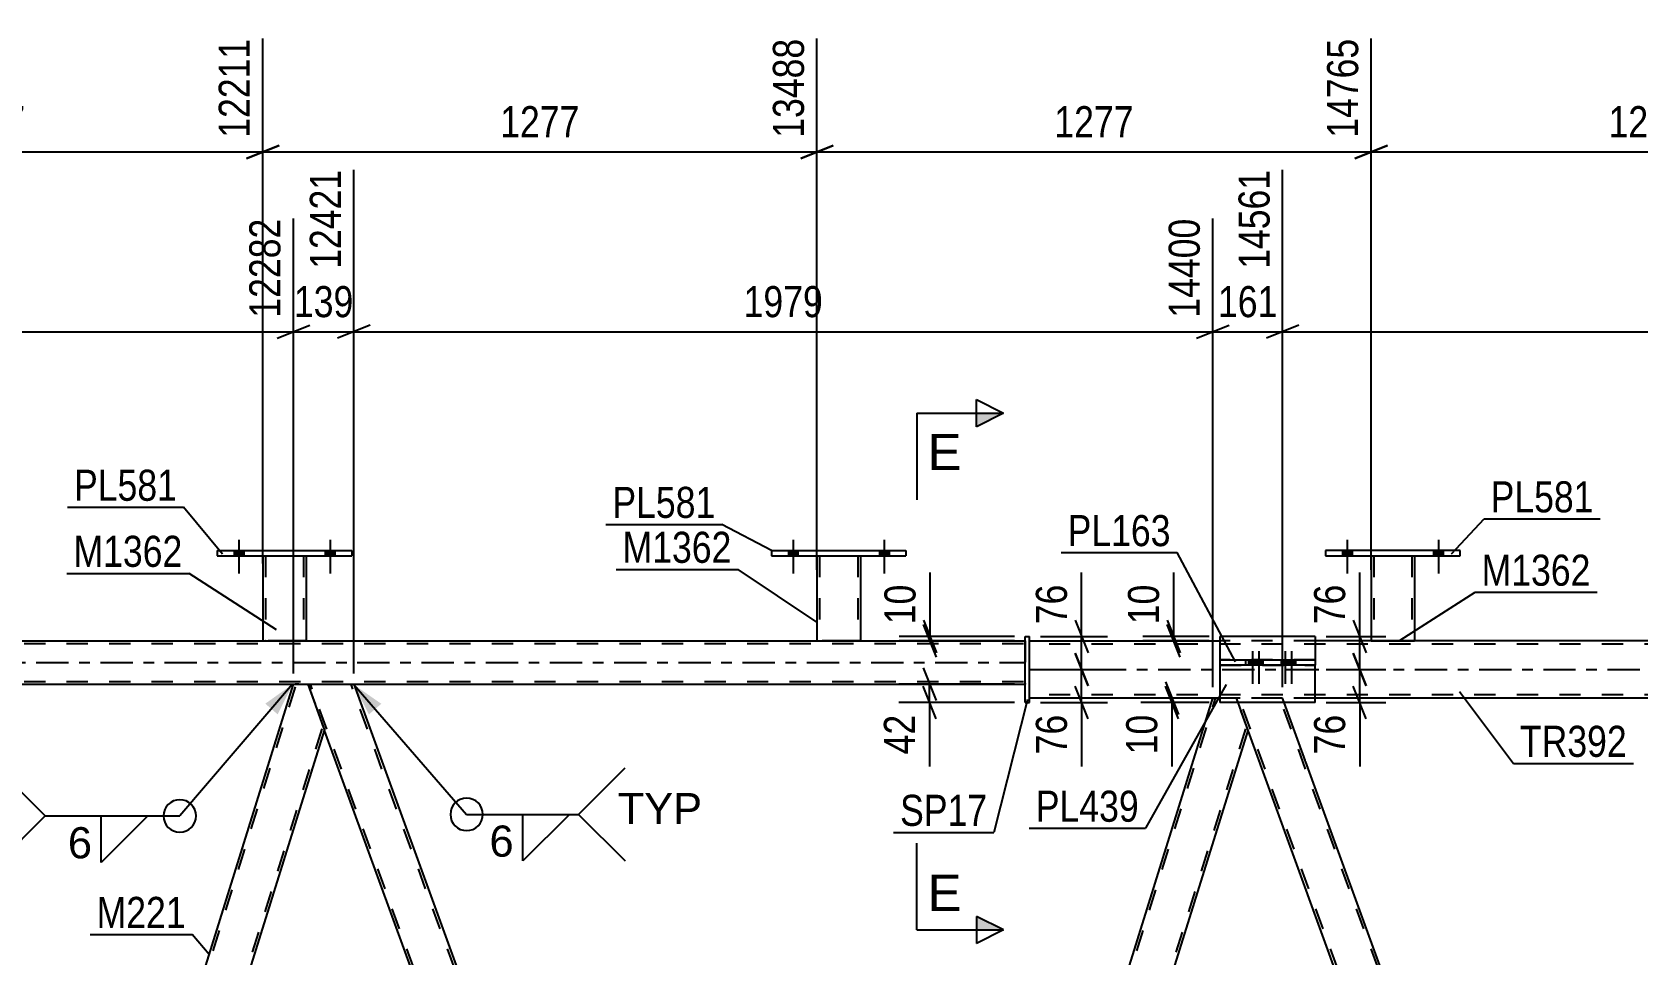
# Model space of a CAD drawing. Header units: millimetres. Extents: x 0 to 841, y 0 to 594.
# Drawn here: x 514.8 to 662.8, y 412.2 to 497.3 of the extents above; entities that cross this region are included whole.
import ezdxf

# ---------------------------------------------------------------- set-up
doc = ezdxf.new("R2010")
doc.units = ezdxf.units.MM
doc.linetypes.add('DXK_LINE_DOT2', pattern=[3.9198, 1.9599, -1.9599])
doc.linetypes.add('DXK_LINE_DOT3', pattern=[5.9187, 2.979, -0.9799, 0.9799, -0.9799])
doc.styles.add('Arial', font='ARIAL.TTF', dxfattribs={"height": 0.2})
doc.styles.add('Arial Narrow', font='ARIALN.TTF', dxfattribs={"height": 0.2})

# ---------------------------------------------------------------- blocks, each defined once
blk = doc.blocks.new('Part-122567824-4097 - 3926')
at = {"color": 2, "linetype": 'Continuous'}
for p, q in [((606.34, 435.49), (606.34, 441.57)), ((606.34, 441.57), (606.74, 441.57)), ((606.74, 435.49), (606.74, 441.57)), ((606.34, 435.49), (606.74, 435.49))]:
    blk.add_line(p, q, dxfattribs=at)
blk = doc.blocks.new('Bolt-122567824-4354 - 3926')
at = {"linetype": 'Continuous'}
for points in [[(627.64, 439.41), (626.92, 439.41), (626.92, 438.93), (627.64, 438.93)], [(628.24, 439.41), (627.52, 439.41), (627.52, 438.93), (628.24, 438.93)], [(630.65, 439.41), (629.93, 439.41), (629.93, 438.93), (630.65, 438.93)], [(631.25, 439.41), (630.53, 439.41), (630.53, 438.93), (631.25, 438.93)]]:
    blk.add_hatch(color=1, dxfattribs=at).paths.add_polyline_path(points)
at = {"color": 1, "linetype": 'Continuous'}
for p, q in [((627.28, 440.21), (627.28, 437.21)), ((627.88, 440.21), (627.88, 437.21)), ((630.29, 440.21), (630.29, 437.21)), ((630.89, 440.21), (630.89, 437.21)), ((626.92, 439.41), (626.92, 438.93)), ((627.52, 439.41), (627.52, 438.93)), ((627.64, 439.41), (627.64, 438.93)), ((628.24, 439.41), (628.24, 438.93)), ((629.93, 439.41), (629.93, 438.93)), ((630.53, 439.41), (630.53, 438.93)), ((630.65, 439.41), (630.65, 438.93)), ((631.25, 439.41), (631.25, 438.93))]:
    blk.add_line(p, q, dxfattribs=at)
blk = doc.blocks.new('Part-122567824-4361 - 3926')
at = {"color": 2, "linetype": 'Continuous'}
for p, q in [((634.02, 449.49), (634.02, 449.01)), ((646.42, 449.49), (634.02, 449.49)), ((634.02, 449.01), (646.42, 449.01)), ((646.42, 449.01), (646.42, 449.49))]:
    blk.add_line(p, q, dxfattribs=at)
blk = doc.blocks.new('Part-122567824-4406 - 3926')
at = {"color": 2, "linetype": 'Continuous'}
for p, q in [((624.28, 439.41), (626.65, 439.41)), ((624.28, 439.41), (624.28, 438.93)), ((626.65, 438.93), (624.28, 438.93)), ((626.65, 439.41), (633.06, 439.41)), ((626.65, 439.41), (626.65, 438.93)), ((633.06, 438.93), (626.65, 438.93)), ((633.06, 439.41), (633.06, 439.41)), ((633.06, 439.41), (633.06, 438.93))]:
    blk.add_line(p, q, dxfattribs=at)
at = {"color": 7, "linetype": 'DXK_LINE_DOT2'}
for p, q in [((633.06, 439.41), (624.28, 439.41)), ((624.28, 438.93), (633.06, 438.93)), ((633.06, 439.41), (633.06, 439.41))]:
    blk.add_line(p, q, dxfattribs=at)
blk = doc.blocks.new('Part-122567824-4072 - 3926')
at = {"color": 2, "linetype": 'Continuous'}
for p, q in [((540.2, 437.17), (540.24, 437.17)), ((540.24, 437.17), (540.35, 437.17)), ((540.35, 437.17), (540.71, 437.17)), ((540.71, 437.17), (544.46, 437.17)), ((544.46, 437.17), (587.32, 319.42)), ((584.61, 315.17), (541.75, 432.92)), ((585.12, 315.17), (584.61, 315.17)), ((585.12, 315.17), (588.86, 315.17))]:
    blk.add_line(p, q, dxfattribs=at)
at = {"color": 7, "linetype": 'DXK_LINE_DOT2'}
for p, q in [((540.2, 437.17), (540.35, 437.17)), ((540.2, 437.17), (541.75, 432.92)), ((584.86, 315.17), (540.46, 437.17)), ((540.46, 437.17), (540.52, 437.17)), ((588.61, 315.17), (544.2, 437.17)), ((588.86, 315.17), (587.32, 319.42)), ((584.61, 315.17), (584.64, 315.17)), ((584.64, 315.17), (584.76, 315.17))]:
    blk.add_line(p, q, dxfattribs=at)
blk = doc.blocks.new('Part-122567824-4116 - 3926')
at = {"color": 2, "linetype": 'Continuous'}
for p, q in [((633.06, 441.57), (624.28, 441.57)), ((624.28, 441.57), (624.28, 435.49)), ((633.06, 441.57), (633.06, 439.41)), ((633.06, 435.49), (633.06, 438.93)), ((633.06, 435.49), (624.28, 435.49))]:
    blk.add_line(p, q, dxfattribs=at)
at = {"color": 7, "linetype": 'DXK_LINE_DOT2'}
blk.add_line((633.06, 439.41), (633.06, 438.93), dxfattribs=at)
blk = doc.blocks.new('Part-122567824-4173 - 3926')
at = {"linetype": 'Continuous'}
blk.add_hatch(color=2, dxfattribs=at).paths.add_polyline_path([(735.68, 438.53), (734.88, 439.93), (736.48, 439.93)])
at = {"color": 2, "linetype": 'Continuous'}
for p, q in [((606.74, 441.17), (624.28, 441.17)), ((703.48, 441.17), (633.06, 441.17)), ((740.85, 441.17), (719.14, 441.17)), ((743.9, 441.17), (740.86, 441.17)), ((743.9, 441.17), (747.68, 441.17)), ((735.68, 438.53), (734.88, 439.93)), ((734.88, 439.93), (736.48, 439.93)), ((736.48, 439.93), (735.68, 438.53)), ((624.28, 435.89), (606.74, 435.89)), ((703.48, 435.89), (633.06, 435.89)), ((747.68, 435.89), (719.14, 435.89))]:
    blk.add_line(p, q, dxfattribs=at)
at = {"color": 7, "linetype": 'DXK_LINE_DOT2'}
for p, q in [((606.74, 435.89), (606.74, 441.17)), ((633.06, 441.17), (624.28, 441.17)), ((719.14, 441.17), (703.48, 441.17)), ((740.86, 441.17), (740.85, 441.17)), ((747.68, 441.17), (740.85, 441.17)), ((743.9, 441.17), (743.9, 441.17)), ((747.68, 441.17), (747.68, 435.89)), ((747.68, 440.85), (606.74, 440.85)), ((747.68, 436.21), (606.74, 436.21)), ((633.06, 435.89), (624.28, 435.89)), ((719.14, 435.89), (703.48, 435.89))]:
    blk.add_line(p, q, dxfattribs=at)
at = {"color": 7, "linetype": 'DXK_LINE_DOT3'}
blk.add_line((606.74, 438.53), (747.68, 438.53), dxfattribs=at)
at = {"color": 2, "linetype": 'Continuous'}
blk.add_circle((735.68, 439.43), 1, dxfattribs=at)
blk = doc.blocks.new('Part-122567824-4212 - 3926')
at = {"color": 7, "linetype": 'DXK_LINE_DOT2'}
for p, q in [((630.06, 435.89), (625.8, 435.89)), ((626.88, 432.92), (625.8, 435.89)), ((670, 315.17), (626.06, 435.89)), ((673.74, 315.17), (629.8, 435.89)), ((630.2, 435.49), (630.06, 435.89)), ((669.74, 315.17), (667.7, 320.77)), ((674, 315.17), (671.96, 320.77)), ((674, 315.17), (669.74, 315.17))]:
    blk.add_line(p, q, dxfattribs=at)
at = {"color": 2, "linetype": 'Continuous'}
for p, q in [((671.96, 320.77), (630.2, 435.49)), ((667.7, 320.77), (626.88, 432.92))]:
    blk.add_line(p, q, dxfattribs=at)
blk = doc.blocks.new('Part-122567824-4217 - 3926')
at = {"color": 2, "linetype": 'Continuous'}
for p, q in [((587.32, 319.42), (623.62, 435.89)), ((624.28, 435.89), (624.12, 435.89)), ((626.88, 432.92), (625.95, 435.49)), ((590.18, 315.17), (626.88, 432.92)), ((588.86, 315.17), (587.32, 319.42)), ((590.18, 315.17), (588.86, 315.17))]:
    blk.add_line(p, q, dxfattribs=at)
at = {"color": 7, "linetype": 'DXK_LINE_DOT2'}
for p, q in [((587.45, 319.05), (623.87, 435.89)), ((623.62, 435.89), (624.12, 435.89)), ((625.8, 435.89), (624.28, 435.89)), ((625.95, 435.49), (625.8, 435.89)), ((589.93, 315.17), (626.75, 433.29))]:
    blk.add_line(p, q, dxfattribs=at)
blk = doc.blocks.new('Bolt-122567824-4218 - 3926')
at = {"linetype": 'Continuous'}
for points in [[(584.5, 449.01), (585.38, 449.01), (585.38, 449.49), (584.5, 449.49)], [(592.9, 449.01), (593.78, 449.01), (593.78, 449.49), (592.9, 449.49)]]:
    blk.add_hatch(color=1, dxfattribs=at).paths.add_polyline_path(points)
at = {"color": 1, "linetype": 'Continuous'}
for p, q in [((584.94, 450.49), (584.94, 447.37)), ((593.34, 450.49), (593.34, 447.37)), ((584.5, 449.49), (584.5, 449.01)), ((585.38, 449.49), (585.38, 449.01)), ((592.9, 449.49), (592.9, 449.01)), ((593.78, 449.49), (593.78, 449.01))]:
    blk.add_line(p, q, dxfattribs=at)
blk = doc.blocks.new('Part-122567824-4366 - 3926')
at = {"color": 2, "linetype": 'Continuous'}
for p, q in [((638.22, 449.01), (638.22, 441.17)), ((642.22, 449.01), (642.22, 441.17)), ((638.22, 441.17), (642.22, 441.17))]:
    blk.add_line(p, q, dxfattribs=at)
at = {"color": 7, "linetype": 'DXK_LINE_DOT2'}
for p, q in [((638.22, 449.01), (642.22, 449.01)), ((638.22, 449.01), (638.22, 449.01)), ((638.22, 449.01), (638.22, 449.01)), ((638.46, 449.01), (638.46, 441.17)), ((641.98, 449.01), (641.98, 441.17)), ((642.22, 449.01), (642.22, 449.01)), ((642.22, 449.01), (642.22, 449.01)), ((641.96, 441.17), (641.92, 441.17)), ((641.92, 441.17), (641.96, 441.17)), ((641.98, 441.17), (641.96, 441.17)), ((641.96, 441.17), (641.98, 441.17))]:
    blk.add_line(p, q, dxfattribs=at)
blk = doc.blocks.new('Part-122567824-4259 - 3926')
at = {"color": 7, "linetype": 'DXK_LINE_DOT2'}
for p, q in [((502.32, 319.05), (539.14, 437.17)), ((539.39, 437.17), (539.03, 437.17)), ((504.79, 315.17), (541.61, 433.29)), ((502.18, 319.42), (502.6, 320.77)), ((506.79, 320.77), (505.05, 315.17)), ((503.73, 315.17), (502.18, 319.42)), ((505.05, 315.17), (503.73, 315.17))]:
    blk.add_line(p, q, dxfattribs=at)
at = {"color": 2, "linetype": 'Continuous'}
for p, q in [((502.6, 320.77), (538.88, 437.17)), ((538.88, 437.17), (538.92, 437.17)), ((538.92, 437.17), (539.39, 437.17)), ((539.39, 437.17), (540.2, 437.17)), ((540.2, 437.17), (541.75, 432.92)), ((506.79, 320.77), (541.75, 432.92))]:
    blk.add_line(p, q, dxfattribs=at)
blk = doc.blocks.new('Part-122567824-4297 - 3926')
at = {"color": 2, "linetype": 'Continuous'}
for p, q in [((536.06, 449.01), (536.06, 441.17)), ((540.06, 449.01), (540.06, 441.17)), ((536.06, 441.17), (536.54, 441.17)), ((540.02, 441.17), (536.54, 441.17)), ((540.06, 441.17), (540.02, 441.17))]:
    blk.add_line(p, q, dxfattribs=at)
at = {"color": 7, "linetype": 'DXK_LINE_DOT2'}
for p, q in [((536.06, 449.01), (540.06, 449.01)), ((536.06, 449.01), (536.06, 449.01)), ((536.06, 449.01), (536.06, 449.01)), ((536.3, 449.01), (536.3, 441.17)), ((539.82, 449.01), (539.82, 441.17)), ((540.06, 449.01), (540.06, 449.01)), ((540.06, 449.01), (540.06, 449.01)), ((536.31, 441.17), (536.3, 441.17)), ((536.3, 441.17), (536.31, 441.17)), ((536.35, 441.17), (536.31, 441.17)), ((536.31, 441.17), (536.35, 441.17)), ((539.8, 441.17), (539.82, 441.17))]:
    blk.add_line(p, q, dxfattribs=at)
blk = doc.blocks.new('Part-122567824-4332 - 3926')
at = {"color": 2, "linetype": 'Continuous'}
for p, q in [((582.94, 449.49), (582.94, 449.01)), ((582.94, 449.49), (595.34, 449.49)), ((582.94, 449.01), (595.34, 449.01)), ((595.34, 449.49), (595.34, 449.01))]:
    blk.add_line(p, q, dxfattribs=at)
blk = doc.blocks.new('Part-122567824-4342 - 3926')
at = {"color": 2, "linetype": 'Continuous'}
for p, q in [((531.86, 449.49), (531.86, 449.01)), ((531.86, 449.49), (544.26, 449.49)), ((531.86, 449.01), (544.26, 449.01)), ((544.26, 449.49), (544.26, 449.01))]:
    blk.add_line(p, q, dxfattribs=at)
blk = doc.blocks.new('Part-122567824-4347 - 3926')
at = {"color": 2, "linetype": 'Continuous'}
for p, q in [((587.14, 449.01), (587.14, 441.17)), ((591.14, 449.01), (591.14, 441.17)), ((587.14, 441.17), (587.62, 441.17)), ((591.1, 441.17), (587.62, 441.17)), ((591.14, 441.17), (591.1, 441.17))]:
    blk.add_line(p, q, dxfattribs=at)
at = {"color": 7, "linetype": 'DXK_LINE_DOT2'}
for p, q in [((587.14, 449.01), (591.14, 449.01)), ((587.14, 449.01), (587.14, 449.01)), ((587.14, 449.01), (587.14, 449.01)), ((587.38, 449.01), (587.38, 441.17)), ((590.9, 449.01), (590.9, 441.17)), ((591.14, 449.01), (591.14, 449.01)), ((591.14, 449.01), (591.14, 449.01)), ((590.83, 441.17), (590.84, 441.17)), ((590.84, 441.17), (590.88, 441.17)), ((590.88, 441.17), (590.9, 441.17))]:
    blk.add_line(p, q, dxfattribs=at)
blk = doc.blocks.new('Bolt-122567824-4353 - 3926')
at = {"linetype": 'Continuous'}
for points in [[(635.58, 449.01), (636.46, 449.01), (636.46, 449.49), (635.58, 449.49)], [(643.98, 449.01), (644.86, 449.01), (644.86, 449.49), (643.98, 449.49)]]:
    blk.add_hatch(color=1, dxfattribs=at).paths.add_polyline_path(points)
at = {"color": 1, "linetype": 'Continuous'}
for p, q in [((636.02, 450.49), (636.02, 447.37)), ((644.42, 450.49), (644.42, 447.37)), ((635.58, 449.49), (635.58, 449.01)), ((636.46, 449.49), (636.46, 449.01)), ((643.98, 449.49), (643.98, 449.01)), ((644.86, 449.49), (644.86, 449.01))]:
    blk.add_line(p, q, dxfattribs=at)
blk = doc.blocks.new('Bolt-122567824-4382 - 3926')
at = {"linetype": 'Continuous'}
for points in [[(635.58, 449.01), (636.46, 449.01), (636.46, 449.49), (635.58, 449.49)], [(643.98, 449.01), (644.86, 449.01), (644.86, 449.49), (643.98, 449.49)]]:
    blk.add_hatch(color=1, dxfattribs=at).paths.add_polyline_path(points)
at = {"color": 1, "linetype": 'Continuous'}
for p, q in [((636.02, 450.49), (636.02, 447.37)), ((644.42, 450.49), (644.42, 447.37)), ((635.58, 449.49), (635.58, 449.01)), ((636.46, 449.49), (636.46, 449.01)), ((643.98, 449.49), (643.98, 449.01)), ((644.86, 449.49), (644.86, 449.01))]:
    blk.add_line(p, q, dxfattribs=at)
blk = doc.blocks.new('Bolt-122567824-4385 - 3926')
at = {"linetype": 'Continuous'}
for points in [[(584.5, 449.01), (585.38, 449.01), (585.38, 449.49), (584.5, 449.49)], [(592.9, 449.01), (593.78, 449.01), (593.78, 449.49), (592.9, 449.49)]]:
    blk.add_hatch(color=1, dxfattribs=at).paths.add_polyline_path(points)
at = {"color": 1, "linetype": 'Continuous'}
for p, q in [((584.94, 450.49), (584.94, 447.37)), ((593.34, 450.49), (593.34, 447.37)), ((584.5, 449.49), (584.5, 449.01)), ((585.38, 449.49), (585.38, 449.01)), ((592.9, 449.49), (592.9, 449.01)), ((593.78, 449.49), (593.78, 449.01))]:
    blk.add_line(p, q, dxfattribs=at)
blk = doc.blocks.new('Bolt-122567824-4386 - 3926')
at = {"linetype": 'Continuous'}
for points in [[(533.42, 449.01), (534.3, 449.01), (534.3, 449.49), (533.42, 449.49)], [(541.82, 449.01), (542.7, 449.01), (542.7, 449.49), (541.82, 449.49)]]:
    blk.add_hatch(color=1, dxfattribs=at).paths.add_polyline_path(points)
at = {"color": 1, "linetype": 'Continuous'}
for p, q in [((533.86, 450.49), (533.86, 447.37)), ((542.26, 450.49), (542.26, 447.37)), ((533.42, 449.49), (533.42, 449.01)), ((534.3, 449.49), (534.3, 449.01)), ((541.82, 449.49), (541.82, 449.01)), ((542.7, 449.49), (542.7, 449.01))]:
    blk.add_line(p, q, dxfattribs=at)
blk = doc.blocks.new('Bolt-122567824-4387 - 3926')
at = {"linetype": 'Continuous'}
for points in [[(533.42, 449.01), (534.3, 449.01), (534.3, 449.49), (533.42, 449.49)], [(541.82, 449.01), (542.7, 449.01), (542.7, 449.49), (541.82, 449.49)]]:
    blk.add_hatch(color=1, dxfattribs=at).paths.add_polyline_path(points)
at = {"color": 1, "linetype": 'Continuous'}
for p, q in [((533.86, 450.49), (533.86, 447.37)), ((542.26, 450.49), (542.26, 447.37)), ((533.42, 449.49), (533.42, 449.01)), ((534.3, 449.49), (534.3, 449.01)), ((541.82, 449.49), (541.82, 449.01)), ((542.7, 449.49), (542.7, 449.01))]:
    blk.add_line(p, q, dxfattribs=at)
blk = doc.blocks.new('Part-122567824-4392 - 3926')
at = {"color": 2, "linetype": 'Continuous'}
for p, q in [((233.57, 441.17), (606.34, 441.17)), ((459.32, 437.17), (538.88, 437.17)), ((544.46, 437.17), (606.34, 437.17))]:
    blk.add_line(p, q, dxfattribs=at)
at = {"color": 7, "linetype": 'DXK_LINE_DOT2'}
for p, q in [((606.34, 441.17), (606.34, 437.17)), ((47.6, 440.94), (606.34, 440.93)), ((47.6, 437.42), (606.34, 437.41)), ((538.88, 437.17), (544.46, 437.17))]:
    blk.add_line(p, q, dxfattribs=at)
at = {"color": 7, "linetype": 'DXK_LINE_DOT3'}
blk.add_line((47.6, 439.18), (606.34, 439.17), dxfattribs=at)
blk = doc.blocks.new('StraightDimension-122567824-20972 - 3926')
at = {"color": 7, "linetype": 'Continuous'}
for p, q in [((611.53, 441.57), (611.53, 447.48)), ((611.53, 441.57), (611.53, 447.48)), ((610.93, 443.07), (612.13, 440.07)), ((607.74, 441.57), (613.93, 441.57)), ((611.53, 438.53), (611.53, 441.57)), ((612.13, 437.03), (610.93, 440.03)), ((607.74, 438.53), (613.93, 438.53))]:
    blk.add_line(p, q, dxfattribs=at)
at = {"color": 0}
blk.add_wipeout([(610.78, 446.95), (606.58, 446.95), (606.58, 442.1), (610.78, 442.1)], dxfattribs=at)
at = {"color": 3, "style": 'Arial Narrow'}
blk.add_text('76', height=2.863, rotation=90.0002, dxfattribs=at).set_placement((610.18, 442.7))
blk = doc.blocks.new('StraightDimension-122567824-16562 - 3926')
at = {"color": 7, "linetype": 'Continuous'}
for p, q in [((597.57, 441.57), (597.57, 447.48)), ((597.57, 441.57), (597.57, 447.48)), ((596.97, 443.07), (598.17, 440.07)), ((598.17, 439.67), (596.97, 442.67)), ((605.34, 441.57), (594.72, 441.57)), ((605.34, 441.17), (594.72, 441.17)), ((597.57, 441.17), (597.57, 441.57))]:
    blk.add_line(p, q, dxfattribs=at)
at = {"color": 0}
blk.add_wipeout([(596.82, 446.95), (592.62, 446.95), (592.62, 442.1), (596.82, 442.1)], dxfattribs=at)
at = {"color": 3, "style": 'Arial Narrow'}
blk.add_text('10', height=2.863, rotation=90.0002, dxfattribs=at).set_placement((596.22, 442.7))
blk = doc.blocks.new('StraightDimension-122567824-19140 - 3926')
at = {"color": 7, "linetype": 'Continuous'}
for p, q in [((544.46, 438.17), (544.46, 484.59)), ((538.88, 438.17), (538.88, 480.09)), ((537.38, 469.05), (540.38, 470.25)), ((538.88, 469.65), (544.46, 469.65)), ((545.96, 470.25), (542.96, 469.05))]:
    blk.add_line(p, q, dxfattribs=at)
at = {"color": 0}
blk.add_wipeout([(545.01, 470.4), (545.01, 474.6), (538.33, 474.6), (538.33, 470.4)], dxfattribs=at)
at = {"color": 3, "style": 'Arial Narrow'}
blk.add_text('139', height=2.863, dxfattribs=at).set_placement((538.93, 471))
at = {"color": 0, "linetype": 'Continuous'}
blk.add_wipeout([(543.86, 485.19), (539.66, 485.19), (539.66, 474.85), (543.86, 474.85)], dxfattribs=at)
at = {"color": 3, "linetype": 'Continuous', "style": 'Arial Narrow'}
blk.add_text('12421', height=2.863, rotation=90.0002, dxfattribs=at).set_placement((543.26, 475.45))
blk = doc.blocks.new('StraightDimension-122567824-21061 - 3926')
at = {"color": 7, "linetype": 'Continuous'}
for p, q in [((637.17, 441.57), (637.17, 447.48)), ((637.17, 441.57), (637.17, 447.48)), ((636.57, 443.07), (637.77, 440.07)), ((634.06, 441.57), (639.57, 441.57)), ((637.17, 438.53), (637.17, 441.57)), ((637.77, 437.03), (636.57, 440.03)), ((634.06, 438.53), (639.57, 438.53))]:
    blk.add_line(p, q, dxfattribs=at)
at = {"color": 0}
blk.add_wipeout([(636.42, 446.95), (632.22, 446.95), (632.22, 442.1), (636.42, 442.1)], dxfattribs=at)
at = {"color": 3, "style": 'Arial Narrow'}
blk.add_text('76', height=2.863, rotation=90.0002, dxfattribs=at).set_placement((635.82, 442.7))
blk = doc.blocks.new('StraightDimension-122567824-21062 - 3926')
at = {"color": 7, "linetype": 'Continuous'}
for p, q in [((636.57, 440.03), (637.77, 437.03)), ((634.06, 438.53), (639.57, 438.53)), ((637.17, 435.49), (637.17, 438.53)), ((637.77, 433.99), (636.57, 436.99)), ((634.06, 435.49), (639.57, 435.49)), ((637.17, 435.49), (637.17, 429.59)), ((637.17, 435.49), (637.17, 429.59))]:
    blk.add_line(p, q, dxfattribs=at)
at = {"color": 0}
blk.add_wipeout([(636.42, 434.97), (632.22, 434.97), (632.22, 430.11), (636.42, 430.11)], dxfattribs=at)
at = {"color": 3, "style": 'Arial Narrow'}
blk.add_text('76', height=2.863, rotation=90.0002, dxfattribs=at).set_placement((635.82, 430.71))
blk = doc.blocks.new('StraightDimension-122567824-20584 - 3926')
at = {"color": 7, "linetype": 'Continuous'}
for p, q in [((536.06, 448.29), (536.06, 496.67)), ((587.14, 447.7), (587.14, 496.67)), ((537.56, 486.83), (534.56, 485.63)), ((536.06, 486.23), (587.14, 486.23)), ((585.64, 485.63), (588.64, 486.83))]:
    blk.add_line(p, q, dxfattribs=at)
at = {"color": 0}
blk.add_wipeout([(565.85, 486.98), (565.85, 491.18), (557.34, 491.18), (557.34, 486.98)], dxfattribs=at)
at = {"color": 3, "style": 'Arial Narrow'}
blk.add_text('1277', height=2.863, dxfattribs=at).set_placement((557.94, 487.58))
at = {"color": 0, "linetype": 'Continuous'}
blk.add_wipeout([(586.54, 497.27), (582.34, 497.27), (582.34, 486.93), (586.54, 486.93)], dxfattribs=at)
at = {"color": 3, "linetype": 'Continuous', "style": 'Arial Narrow'}
blk.add_text('13488', height=2.863, rotation=90.0002, dxfattribs=at).set_placement((585.94, 487.53))
blk = doc.blocks.new('StraightDimension-122567824-19141 - 3926')
at = {"color": 7, "linetype": 'Continuous'}
for p, q in [((459.32, 438.17), (459.32, 484.59)), ((538.88, 438.17), (538.88, 480.09)), ((460.82, 470.25), (457.82, 469.05)), ((459.32, 469.65), (538.88, 469.65)), ((537.38, 469.05), (540.38, 470.25))]:
    blk.add_line(p, q, dxfattribs=at)
at = {"color": 0}
blk.add_wipeout([(503.36, 470.4), (503.36, 474.6), (494.85, 474.6), (494.85, 470.4)], dxfattribs=at)
at = {"color": 3, "style": 'Arial Narrow'}
blk.add_text('1989', height=2.863, dxfattribs=at).set_placement((495.45, 471))
at = {"color": 0, "linetype": 'Continuous'}
blk.add_wipeout([(538.28, 480.69), (534.08, 480.69), (534.08, 470.35), (538.28, 470.35)], dxfattribs=at)
at = {"color": 3, "linetype": 'Continuous', "style": 'Arial Narrow'}
blk.add_text('12282', height=2.863, rotation=90.0002, dxfattribs=at).set_placement((537.68, 470.95))
blk = doc.blocks.new('StraightDimension-122567824-19138 - 3926')
at = {"color": 7, "linetype": 'Continuous'}
for p, q in [((630.06, 436.89), (630.06, 484.59)), ((623.62, 436.89), (623.62, 480.09)), ((622.12, 469.05), (625.12, 470.25)), ((623.62, 469.65), (630.06, 469.65)), ((631.56, 470.25), (628.56, 469.05))]:
    blk.add_line(p, q, dxfattribs=at)
at = {"color": 0}
blk.add_wipeout([(630.18, 470.4), (630.18, 474.6), (623.5, 474.6), (623.5, 470.4)], dxfattribs=at)
at = {"color": 3, "style": 'Arial Narrow'}
blk.add_text('161', height=2.863, dxfattribs=at).set_placement((624.1, 471))
at = {"color": 0, "linetype": 'Continuous'}
blk.add_wipeout([(629.46, 485.19), (625.26, 485.19), (625.26, 474.85), (629.46, 474.85)], dxfattribs=at)
at = {"color": 3, "linetype": 'Continuous', "style": 'Arial Narrow'}
blk.add_text('14561', height=2.863, rotation=90.0002, dxfattribs=at).set_placement((628.86, 475.45))
blk = doc.blocks.new('StraightDimension-122567824-16551 - 3926')
at = {"color": 7, "linetype": 'Continuous'}
for p, q in [((596.92, 438.67), (598.12, 435.67)), ((605.34, 437.17), (594.67, 437.17)), ((598.12, 433.99), (596.92, 436.99)), ((597.52, 435.49), (597.52, 437.17)), ((605.34, 435.49), (594.67, 435.49)), ((597.52, 435.49), (597.52, 429.58)), ((597.52, 435.49), (597.52, 429.58))]:
    blk.add_line(p, q, dxfattribs=at)
at = {"color": 0}
blk.add_wipeout([(596.77, 434.97), (592.57, 434.97), (592.57, 430.11), (596.77, 430.11)], dxfattribs=at)
at = {"color": 3, "style": 'Arial Narrow'}
blk.add_text('42', height=2.863, rotation=90.0002, dxfattribs=at).set_placement((596.17, 430.71))
blk = doc.blocks.new('StraightDimension-122567824-19137 - 3926')
at = {"color": 7, "linetype": 'Continuous'}
for p, q in [((630.06, 436.89), (630.06, 484.59)), ((708.75, 436.89), (708.75, 480.09)), ((631.56, 470.25), (628.56, 469.05)), ((630.06, 469.65), (708.75, 469.65)), ((707.25, 469.05), (710.25, 470.25))]:
    blk.add_line(p, q, dxfattribs=at)
at = {"color": 0}
blk.add_wipeout([(673.66, 470.4), (673.66, 474.6), (665.15, 474.6), (665.15, 470.4)], dxfattribs=at)
at = {"color": 3, "style": 'Arial Narrow'}
blk.add_text('1967', height=2.863, dxfattribs=at).set_placement((665.75, 471))
at = {"color": 0, "linetype": 'Continuous'}
blk.add_wipeout([(708.15, 480.69), (703.95, 480.69), (703.95, 470.35), (708.15, 470.35)], dxfattribs=at)
at = {"color": 3, "linetype": 'Continuous', "style": 'Arial Narrow'}
blk.add_text('16529', height=2.863, rotation=90.0002, dxfattribs=at).set_placement((707.55, 470.95))
blk = doc.blocks.new('StraightDimension-122567824-19139 - 3926')
at = {"color": 7, "linetype": 'Continuous'}
for p, q in [((544.46, 438.17), (544.46, 484.59)), ((623.62, 436.89), (623.62, 480.09)), ((545.96, 470.25), (542.96, 469.05)), ((544.46, 469.65), (623.62, 469.65)), ((622.12, 469.05), (625.12, 470.25))]:
    blk.add_line(p, q, dxfattribs=at)
at = {"color": 0}
blk.add_wipeout([(588.29, 470.4), (588.29, 474.6), (579.78, 474.6), (579.78, 470.4)], dxfattribs=at)
at = {"color": 3, "style": 'Arial Narrow'}
blk.add_text('1979', height=2.863, dxfattribs=at).set_placement((580.38, 471))
at = {"color": 0, "linetype": 'Continuous'}
blk.add_wipeout([(623.02, 480.69), (618.82, 480.69), (618.82, 470.35), (623.02, 470.35)], dxfattribs=at)
at = {"color": 3, "linetype": 'Continuous', "style": 'Arial Narrow'}
blk.add_text('14400', height=2.863, rotation=90.0002, dxfattribs=at).set_placement((622.42, 470.95))
blk = doc.blocks.new('StraightDimension-122567824-20973 - 3926')
at = {"color": 7, "linetype": 'Continuous'}
for p, q in [((610.93, 440.03), (612.13, 437.03)), ((607.74, 438.53), (613.93, 438.53)), ((611.53, 435.49), (611.53, 438.53)), ((612.13, 433.99), (610.93, 436.99)), ((607.74, 435.49), (613.93, 435.49)), ((611.53, 435.49), (611.53, 429.58)), ((611.53, 435.49), (611.53, 429.58))]:
    blk.add_line(p, q, dxfattribs=at)
at = {"color": 0}
blk.add_wipeout([(610.78, 434.97), (606.58, 434.97), (606.58, 430.11), (610.78, 430.11)], dxfattribs=at)
at = {"color": 3, "style": 'Arial Narrow'}
blk.add_text('76', height=2.863, rotation=90.0002, dxfattribs=at).set_placement((610.18, 430.71))
blk = doc.blocks.new('StraightDimension-122567824-20582 - 3926')
at = {"color": 7, "linetype": 'Continuous'}
for p, q in [((638.22, 447.7), (638.22, 496.67)), ((689.3, 447.7), (689.3, 496.67)), ((639.72, 486.83), (636.72, 485.63)), ((638.22, 486.23), (689.3, 486.23)), ((687.8, 485.63), (690.8, 486.83))]:
    blk.add_line(p, q, dxfattribs=at)
at = {"color": 0}
blk.add_wipeout([(668.01, 486.98), (668.01, 491.18), (659.5, 491.18), (659.5, 486.98)], dxfattribs=at)
at = {"color": 3, "style": 'Arial Narrow'}
blk.add_text('1277', height=2.863, dxfattribs=at).set_placement((660.1, 487.58))
at = {"color": 0, "linetype": 'Continuous'}
blk.add_wipeout([(688.7, 497.27), (684.5, 497.27), (684.5, 486.93), (688.7, 486.93)], dxfattribs=at)
at = {"color": 3, "linetype": 'Continuous', "style": 'Arial Narrow'}
blk.add_text('16042', height=2.863, rotation=90.0002, dxfattribs=at).set_placement((688.1, 487.53))
blk = doc.blocks.new('StraightDimension-122567824-20583 - 3926')
at = {"color": 7, "linetype": 'Continuous'}
for p, q in [((587.14, 447.7), (587.14, 496.67)), ((638.22, 447.7), (638.22, 496.67)), ((588.64, 486.83), (585.64, 485.63)), ((587.14, 486.23), (638.22, 486.23)), ((636.72, 485.63), (639.72, 486.83))]:
    blk.add_line(p, q, dxfattribs=at)
at = {"color": 0}
blk.add_wipeout([(616.93, 486.98), (616.93, 491.18), (608.42, 491.18), (608.42, 486.98)], dxfattribs=at)
at = {"color": 3, "style": 'Arial Narrow'}
blk.add_text('1277', height=2.863, dxfattribs=at).set_placement((609.02, 487.58))
at = {"color": 0, "linetype": 'Continuous'}
blk.add_wipeout([(637.62, 497.27), (633.42, 497.27), (633.42, 486.93), (637.62, 486.93)], dxfattribs=at)
at = {"color": 3, "linetype": 'Continuous', "style": 'Arial Narrow'}
blk.add_text('14765', height=2.863, rotation=90.0002, dxfattribs=at).set_placement((637.02, 487.53))
blk = doc.blocks.new('StraightDimension-122567824-20585 - 3926')
at = {"color": 7, "linetype": 'Continuous'}
for p, q in [((484.97, 448.29), (484.97, 496.67)), ((536.06, 448.29), (536.06, 496.67)), ((486.47, 486.83), (483.47, 485.63)), ((484.97, 486.23), (536.06, 486.23)), ((534.56, 485.63), (537.56, 486.83))]:
    blk.add_line(p, q, dxfattribs=at)
at = {"color": 0}
blk.add_wipeout([(514.77, 486.98), (514.77, 491.18), (506.26, 491.18), (506.26, 486.98)], dxfattribs=at)
at = {"color": 3, "style": 'Arial Narrow'}
blk.add_text('1277', height=2.863, dxfattribs=at).set_placement((506.86, 487.58))
at = {"color": 0, "linetype": 'Continuous'}
blk.add_wipeout([(535.46, 497.27), (531.26, 497.27), (531.26, 486.93), (535.46, 486.93)], dxfattribs=at)
at = {"color": 3, "linetype": 'Continuous', "style": 'Arial Narrow'}
blk.add_text('12211', height=2.863, rotation=90.0002, dxfattribs=at).set_placement((534.86, 487.53))
blk = doc.blocks.new('StraightDimension-122567824-21019 - 3926')
at = {"color": 7, "linetype": 'Continuous'}
for p, q in [((619.25, 437.39), (620.45, 434.39)), ((620.45, 433.99), (619.25, 436.99)), ((623.28, 435.89), (617, 435.89)), ((623.28, 435.49), (617, 435.49)), ((619.85, 435.49), (619.85, 435.89)), ((619.85, 435.49), (619.85, 429.59)), ((619.85, 435.49), (619.85, 429.59))]:
    blk.add_line(p, q, dxfattribs=at)
at = {"color": 0}
blk.add_wipeout([(619.1, 434.97), (614.9, 434.97), (614.9, 430.11), (619.1, 430.11)], dxfattribs=at)
at = {"color": 3, "style": 'Arial Narrow'}
blk.add_text('10', height=2.863, rotation=90.0002, dxfattribs=at).set_placement((618.5, 430.71))
blk = doc.blocks.new('StraightDimension-122567824-21042 - 3926')
at = {"color": 7, "linetype": 'Continuous'}
for p, q in [((620.02, 441.57), (620.02, 447.48)), ((620.02, 441.57), (620.02, 447.48)), ((619.42, 443.07), (620.62, 440.07)), ((620.62, 439.67), (619.42, 442.67)), ((623.28, 441.57), (617.17, 441.57)), ((623.28, 441.17), (617.17, 441.17)), ((620.02, 441.17), (620.02, 441.57))]:
    blk.add_line(p, q, dxfattribs=at)
at = {"color": 0}
blk.add_wipeout([(619.27, 446.95), (615.07, 446.95), (615.07, 442.1), (619.27, 442.1)], dxfattribs=at)
at = {"color": 3, "style": 'Arial Narrow'}
blk.add_text('10', height=2.863, rotation=90.0002, dxfattribs=at).set_placement((618.67, 442.7))
blk = doc.blocks.new('Mark-122567824-4169 - 3926')
at = {"color": 0}
blk.add_wipeout([(661.79, 430.48), (661.79, 433.48), (651.93, 433.48), (651.93, 430.48)], dxfattribs=at)
blk.add_wipeout([(661.79, 430.48), (661.79, 433.48), (651.93, 433.48), (651.93, 430.48)], dxfattribs=at)
at = {"color": 30, "linetype": 'Continuous'}
for p, q in [((646.35, 436.49), (651.33, 429.88)), ((651.33, 429.88), (662.39, 429.88))]:
    blk.add_line(p, q, dxfattribs=at)
at = {"color": 3, "style": 'Arial Narrow'}
blk.add_text('TR392', height=2.863, dxfattribs=at).set_placement((651.93, 430.48))
blk = doc.blocks.new('Mark-122567824-4357 - 3926')
at = {"color": 0}
blk.add_wipeout([(658.74, 453.01), (658.74, 456.01), (649.23, 456.01), (649.23, 453.01)], dxfattribs=at)
blk.add_wipeout([(658.74, 453.01), (658.74, 456.01), (649.23, 456.01), (649.23, 453.01)], dxfattribs=at)
at = {"color": 30, "linetype": 'Continuous'}
for p, q in [((645.63, 449.2), (648.63, 452.41)), ((648.63, 452.41), (659.34, 452.41))]:
    blk.add_line(p, q, dxfattribs=at)
at = {"color": 3, "style": 'Arial Narrow'}
blk.add_text('PL581', height=2.863, dxfattribs=at).set_placement((649.23, 453.01))
blk = doc.blocks.new('Mark-122567824-4093 - 3926')
at = {"color": 0}
blk.add_wipeout([(602.84, 424.12), (602.84, 427.12), (594.8, 427.12), (594.8, 424.12)], dxfattribs=at)
blk.add_wipeout([(602.84, 424.12), (602.84, 427.12), (594.8, 427.12), (594.8, 424.12)], dxfattribs=at)
at = {"color": 30, "linetype": 'Continuous'}
for p in [(606.53, 435.78), (594.2, 423.52)]:
    blk.add_line(p, (603.44, 423.52), dxfattribs=at)
at = {"color": 3, "style": 'Arial Narrow'}
blk.add_text('SP17', height=2.863, dxfattribs=at).set_placement((594.8, 424.12))
blk = doc.blocks.new('Mark-122567824-4255 - 3926')
at = {"color": 0}
blk.add_wipeout([(528.96, 414.71), (528.96, 417.71), (520.74, 417.71), (520.74, 414.71)], dxfattribs=at)
blk.add_wipeout([(528.96, 414.71), (528.96, 417.71), (520.74, 417.71), (520.74, 414.71)], dxfattribs=at)
at = {"color": 30, "linetype": 'Continuous'}
for p in [(520.14, 414.11), (531.12, 412.26)]:
    blk.add_line(p, (529.56, 414.11), dxfattribs=at)
at = {"color": 3, "style": 'Arial Narrow'}
blk.add_text('M221', height=2.863, dxfattribs=at).set_placement((520.74, 414.71))
blk = doc.blocks.new('Mark-122567824-4293 - 3926')
at = {"color": 0}
blk.add_wipeout([(528.66, 447.99), (528.66, 450.99), (518.61, 450.99), (518.61, 447.99)], dxfattribs=at)
blk.add_wipeout([(528.66, 447.99), (528.66, 450.99), (518.61, 450.99), (518.61, 447.99)], dxfattribs=at)
at = {"color": 30, "linetype": 'Continuous'}
for p in [(518.01, 447.39), (537.32, 442.17)]:
    blk.add_line(p, (529.26, 447.39), dxfattribs=at)
at = {"color": 3, "style": 'Arial Narrow'}
blk.add_text('M1362', height=2.863, dxfattribs=at).set_placement((518.61, 447.99))
blk = doc.blocks.new('Mark-122567824-4328 - 3926')
at = {"color": 0}
blk.add_wipeout([(577.78, 452.5), (577.78, 455.5), (568.28, 455.5), (568.28, 452.5)], dxfattribs=at)
blk.add_wipeout([(577.78, 452.5), (577.78, 455.5), (568.28, 455.5), (568.28, 452.5)], dxfattribs=at)
at = {"color": 30, "linetype": 'Continuous'}
for p in [(567.68, 451.9), (582.94, 449.49)]:
    blk.add_line(p, (578.38, 451.9), dxfattribs=at)
at = {"color": 3, "style": 'Arial Narrow'}
blk.add_text('PL581', height=2.863, dxfattribs=at).set_placement((568.28, 452.5))
blk = doc.blocks.new('SectionMark-122567824-50826 - 3926')
at = {"linetype": 'Continuous'}
for points in [[(601.84, 460.9), (601.84, 462.15), (604.34, 462.15)], [(601.84, 414.53), (601.84, 415.78), (604.34, 414.53)]]:
    blk.add_hatch(color=6, dxfattribs=at).paths.add_polyline_path(points)
at = {"color": 6, "linetype": 'Continuous'}
for p, q in [((601.84, 460.9), (601.84, 463.4)), ((601.84, 463.4), (604.34, 462.15)), ((596.34, 462.15), (596.34, 454.15)), ((596.34, 462.15), (604.34, 462.15)), ((604.34, 462.15), (601.84, 460.9)), ((596.34, 414.53), (596.34, 422.53)), ((596.34, 414.53), (604.34, 414.53)), ((604.34, 414.53), (601.84, 415.78)), ((601.84, 415.78), (601.84, 413.28)), ((604.34, 414.53), (601.84, 413.28))]:
    blk.add_line(p, q, dxfattribs=at)
at = {"color": 0, "linetype": 'Continuous'}
for points in [[(600.45, 456.9), (600.45, 460.4), (597.34, 460.4), (597.34, 456.9)], [(600.45, 416.28), (600.45, 419.78), (597.34, 419.78), (597.34, 416.28)]]:
    blk.add_wipeout(points, dxfattribs=at)
at = {"color": 3, "linetype": 'Continuous', "style": 'Arial'}
for p in [(597.34, 456.9), (597.34, 416.28)]:
    blk.add_text('E', height=3.34, dxfattribs=at).set_placement(p)
blk = doc.blocks.new('Mark-122567824-4338 - 3926')
at = {"color": 0}
blk.add_wipeout([(528.16, 454.08), (528.16, 457.08), (518.66, 457.08), (518.66, 454.08)], dxfattribs=at)
blk.add_wipeout([(528.16, 454.08), (528.16, 457.08), (518.66, 457.08), (518.66, 454.08)], dxfattribs=at)
at = {"color": 30, "linetype": 'Continuous'}
for p in [(518.06, 453.48), (532.35, 449.17)]:
    blk.add_line(p, (528.76, 453.48), dxfattribs=at)
at = {"color": 3, "style": 'Arial Narrow'}
blk.add_text('PL581', height=2.863, dxfattribs=at).set_placement((518.66, 454.08))
blk = doc.blocks.new('Mark-122567824-4343 - 3926')
at = {"color": 0}
blk.add_wipeout([(579.27, 448.36), (579.27, 451.36), (569.22, 451.36), (569.22, 448.36)], dxfattribs=at)
blk.add_wipeout([(579.27, 448.36), (579.27, 451.36), (569.22, 451.36), (569.22, 448.36)], dxfattribs=at)
at = {"color": 30, "linetype": 'Continuous'}
for p in [(568.62, 447.76), (587.14, 442.89)]:
    blk.add_line(p, (579.87, 447.76), dxfattribs=at)
at = {"color": 3, "style": 'Arial Narrow'}
blk.add_text('M1362', height=2.863, dxfattribs=at).set_placement((569.22, 448.36))
blk = doc.blocks.new('Mark-122567824-4362 - 3926')
at = {"color": 0}
blk.add_wipeout([(658.45, 446.25), (658.45, 449.25), (648.4, 449.25), (648.4, 446.25)], dxfattribs=at)
blk.add_wipeout([(658.45, 446.25), (658.45, 449.25), (648.4, 449.25), (648.4, 446.25)], dxfattribs=at)
at = {"color": 30, "linetype": 'Continuous'}
for p, q in [((640.9, 441.24), (647.8, 445.65)), ((647.8, 445.65), (659.05, 445.65))]:
    blk.add_line(p, q, dxfattribs=at)
at = {"color": 3, "style": 'Arial Narrow'}
blk.add_text('M1362', height=2.863, dxfattribs=at).set_placement((648.4, 446.25))
blk = doc.blocks.new('WeldMark-122567824-5532 - 3926')
at = {"linetype": 'Continuous'}
blk.add_hatch(color=30, dxfattribs=at).paths.add_polyline_path([(536.29, 435.38), (538.81, 437.17), (537.43, 434.4)])
at = {"color": 30, "linetype": 'Continuous'}
blk.add_line((538.81, 437.17), (528.41, 425.03), dxfattribs=at)
at = {"color": 3, "linetype": 'Continuous'}
for q in [(511.7, 429.31), (511.7, 420.74)]:
    blk.add_line((515.99, 425.03), q, dxfattribs=at)
for start, end in [(90, 270), (270, 90)]:
    blk.add_arc((528.41, 425.03), 1.5, start, end, dxfattribs=at)
at = {"color": 0}
blk.add_wipeout([(520.51, 420.93), (520.51, 424.33), (517.89, 424.33), (517.89, 420.93)], dxfattribs=at)
at = {"color": 30, "linetype": 'Continuous'}
blk.add_line((515.99, 425.03), (528.41, 425.03), dxfattribs=at)
at = {"color": 3, "linetype": 'Continuous'}
for p, q in [((521.17, 425.03), (525.46, 425.03)), ((525.46, 425.03), (521.17, 420.74)), ((521.17, 420.74), (521.17, 425.03))]:
    blk.add_line(p, q, dxfattribs=at)
at = {"color": 3, "style": 'Arial'}
blk.add_text('6', height=2.87, dxfattribs=at).set_placement((518.09, 421.13))
at = {"color": 0, "linetype": 'Continuous'}
blk.add_wipeout([(512.09, 424.13), (512.09, 427.13), (504.32, 427.13), (504.32, 424.13)], dxfattribs=at)
blk.add_wipeout([(512.09, 424.13), (512.09, 427.13), (504.32, 427.13), (504.32, 424.13)], dxfattribs=at)
at = {"color": 3, "linetype": 'Continuous', "style": 'Arial'}
blk.add_text('TYP', height=2.865, dxfattribs=at).set_placement((504.32, 424.13))
blk = doc.blocks.new('WeldMark-122567824-5548 - 3926')
at = {"linetype": 'Continuous'}
blk.add_hatch(color=30, dxfattribs=at).paths.add_polyline_path([(545.84, 434.39), (544.44, 437.14), (546.98, 435.37)])
at = {"color": 30, "linetype": 'Continuous'}
blk.add_line((544.44, 437.14), (554.85, 425.18), dxfattribs=at)
at = {"color": 3, "linetype": 'Continuous'}
for q in [(569.46, 429.47), (569.46, 420.9)]:
    blk.add_line((565.17, 425.18), q, dxfattribs=at)
blk.add_arc((554.85, 425.18), 1.5, 90, 270, dxfattribs=at)
at = {"color": 0}
blk.add_wipeout([(559.37, 421.08), (559.37, 424.48), (556.75, 424.48), (556.75, 421.08)], dxfattribs=at)
at = {"color": 30, "linetype": 'Continuous'}
blk.add_line((554.85, 425.18), (565.17, 425.18), dxfattribs=at)
at = {"color": 3, "linetype": 'Continuous'}
for p, q in [((560.03, 425.18), (564.32, 425.18)), ((564.32, 425.18), (560.03, 420.9)), ((560.03, 420.9), (560.03, 425.18))]:
    blk.add_line(p, q, dxfattribs=at)
blk.add_arc((554.85, 425.18), 1.5, 270, 90, dxfattribs=at)
at = {"color": 3, "style": 'Arial'}
blk.add_text('6', height=2.87, dxfattribs=at).set_placement((556.95, 421.28))
at = {"color": 0, "linetype": 'Continuous'}
blk.add_wipeout([(576.55, 424.28), (576.55, 427.28), (568.77, 427.28), (568.77, 424.28)], dxfattribs=at)
blk.add_wipeout([(576.55, 424.28), (576.55, 427.28), (568.77, 427.28), (568.77, 424.28)], dxfattribs=at)
at = {"color": 3, "linetype": 'Continuous', "style": 'Arial'}
blk.add_text('TYP', height=2.865, dxfattribs=at).set_placement((568.77, 424.28))
blk = doc.blocks.new('Mark-122567824-20988 - 3926')
at = {"color": 0}
blk.add_wipeout([(616.82, 424.5), (616.82, 427.5), (607.31, 427.5), (607.31, 424.5)], dxfattribs=at)
blk.add_wipeout([(616.82, 424.5), (616.82, 427.5), (607.31, 427.5), (607.31, 424.5)], dxfattribs=at)
at = {"color": 30, "linetype": 'Continuous'}
for p in [(624.87, 437.15), (606.71, 423.9)]:
    blk.add_line(p, (617.42, 423.9), dxfattribs=at)
at = {"color": 3, "style": 'Arial Narrow'}
blk.add_text('PL439', height=2.863, dxfattribs=at).set_placement((607.31, 424.5))
blk = doc.blocks.new('Mark-122567824-20991 - 3926')
at = {"color": 0}
blk.add_wipeout([(619.74, 449.9), (619.74, 452.9), (610.24, 452.9), (610.24, 449.9)], dxfattribs=at)
blk.add_wipeout([(619.74, 449.9), (619.74, 452.9), (610.24, 452.9), (610.24, 449.9)], dxfattribs=at)
at = {"color": 30, "linetype": 'Continuous'}
for p in [(609.64, 449.3), (625.7, 439.24)]:
    blk.add_line(p, (620.34, 449.3), dxfattribs=at)
at = {"color": 3, "style": 'Arial Narrow'}
blk.add_text('PL163', height=2.863, dxfattribs=at).set_placement((610.24, 449.9))

msp = doc.modelspace()

# ---------------------------------------------------------------- block references
for name in ['Bolt-122567824-4386 - 3926', 'Bolt-122567824-4387 - 3926', 'Bolt-122567824-4218 - 3926', 'Bolt-122567824-4385 - 3926', 'Bolt-122567824-4353 - 3926', 'Bolt-122567824-4382 - 3926', 'Part-122567824-4342 - 3926', 'Part-122567824-4297 - 3926', 'Part-122567824-4332 - 3926', 'Part-122567824-4347 - 3926', 'Part-122567824-4361 - 3926', 'Part-122567824-4366 - 3926', 'Part-122567824-4392 - 3926', 'Part-122567824-4097 - 3926', 'Part-122567824-4173 - 3926', 'Part-122567824-4116 - 3926', 'Bolt-122567824-4354 - 3926', 'Part-122567824-4406 - 3926', 'Part-122567824-4259 - 3926', 'Part-122567824-4072 - 3926', 'Part-122567824-4217 - 3926', 'Part-122567824-4212 - 3926']:
    msp.add_blockref(name, (0, 0))

# ---------------------------------------------------------------- next in the draw order: block references
for name in ['StraightDimension-122567824-19140 - 3926', 'StraightDimension-122567824-16562 - 3926', 'StraightDimension-122567824-20972 - 3926', 'StraightDimension-122567824-21061 - 3926', 'StraightDimension-122567824-16551 - 3926', 'WeldMark-122567824-5532 - 3926', 'Mark-122567824-4255 - 3926']:
    msp.add_blockref(name, (0, 0))

# ---------------------------------------------------------------- next in the draw order: block references
for name in ['StraightDimension-122567824-20584 - 3926', 'StraightDimension-122567824-21062 - 3926']:
    msp.add_blockref(name, (0, 0))

# ---------------------------------------------------------------- next in the draw order: block references
for name in ['StraightDimension-122567824-19141 - 3926', 'StraightDimension-122567824-19138 - 3926']:
    msp.add_blockref(name, (0, 0))

# ---------------------------------------------------------------- next in the draw order: block references
for name in ['StraightDimension-122567824-20585 - 3926', 'StraightDimension-122567824-19139 - 3926', 'StraightDimension-122567824-19137 - 3926']:
    msp.add_blockref(name, (0, 0))

# ---------------------------------------------------------------- next in the draw order: block references
for name in ['StraightDimension-122567824-20582 - 3926', 'Mark-122567824-4328 - 3926', 'Mark-122567824-4293 - 3926', 'StraightDimension-122567824-20973 - 3926', 'WeldMark-122567824-5548 - 3926', 'StraightDimension-122567824-21019 - 3926', 'Mark-122567824-4169 - 3926']:
    msp.add_blockref(name, (0, 0))

# ---------------------------------------------------------------- next in the draw order: block references
for name in ['StraightDimension-122567824-20583 - 3926', 'Mark-122567824-4338 - 3926', 'Mark-122567824-4357 - 3926', 'Mark-122567824-4093 - 3926']:
    msp.add_blockref(name, (0, 0))

# ---------------------------------------------------------------- next in the draw order: block references
for name in ['SectionMark-122567824-50826 - 3926', 'Mark-122567824-4343 - 3926', 'Mark-122567824-4362 - 3926', 'StraightDimension-122567824-21042 - 3926', 'Mark-122567824-20988 - 3926']:
    msp.add_blockref(name, (0, 0))

# ---------------------------------------------------------------- next in the draw order: block references
msp.add_blockref('Mark-122567824-20991 - 3926', (0, 0))

doc.saveas('drawing.dxf')
